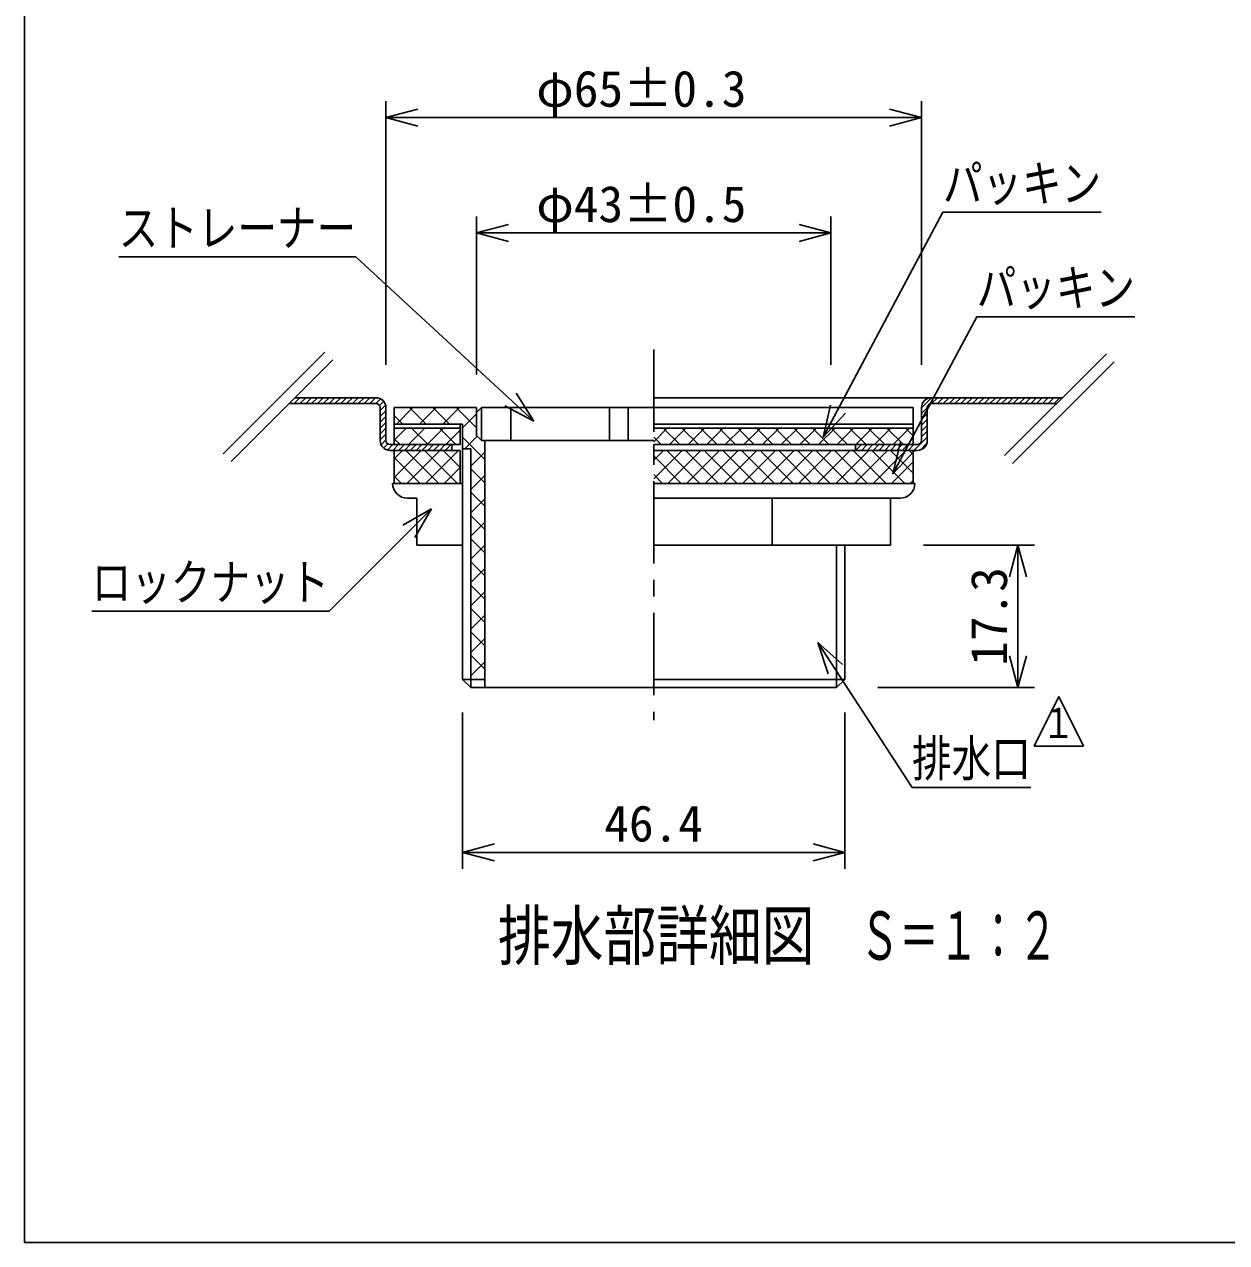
# Model space of a CAD drawing. Units: millimetres, scale not verified, with parts at other scales. Extents: x -819 to 819, y -558 to 522.
# Drawn here: x -819 to -381.2, y -558 to -114.3 of the extents above; entities that cross this region are included whole.
import ezdxf
from ezdxf.enums import TextEntityAlignment as Align

# ---------------------------------------------------------------- set-up
doc = ezdxf.new("R2010")
doc.units = ezdxf.units.MM
doc.header["$LTSCALE"] = 6
doc.linetypes.add('CHAIN1', pattern=[8, 5, -1, 1, -1])
for name, color, linetype in [('0-7_枠細線', 5, 'Continuous'), ('0-8_枠中線', 5, 'Continuous'), ('1-2_極細2', 2, 'Continuous'), ('1-3_細線2', 4, 'Continuous'), ('1-5_寸法2', 7, 'Continuous')]:
    doc.layers.add(name, color=color, linetype=linetype)
doc.styles.add('ＭＳ ゴシック', font='')
doc.styles.get('ＭＳ ゴシック').set_extended_font_data('MS Gothic')

msp = doc.modelspace()

# ---------------------------------------------------------------- linework, layer by layer
at = {"layer": '0-7_枠細線'}
for p, q in [((-442.357, -359.136), (-451.357, -377.136)), ((-433.357, -377.136), (-442.357, -359.136)), ((-451.357, -377.136), (-433.357, -377.136))]:
    msp.add_line(p, q, dxfattribs=at)
at = {"layer": '0-8_枠中線'}
msp.add_lwpolyline([(-819, -558), (-819, 522), (819, 522), (819, -558)], close=True, dxfattribs=at)
at = {"layer": '1-2_極細2'}
for p, q in [((-709.544, -233.686), (-746.584, -270.726)), ((-425.023, -234.341), (-462.063, -271.382)), ((-706.715, -236.514), (-743.755, -273.554)), ((-422.195, -237.17), (-459.235, -274.21)), ((-722.573, -252.372), (-690.945, -252.372)), ((-720.769, -252.372), (-718.669, -250.272)), ((-720.473, -250.272), (-690.945, -250.272)), ((-718.648, -252.372), (-716.548, -250.272)), ((-716.526, -252.372), (-714.426, -250.272)), ((-714.405, -252.372), (-712.305, -250.272)), ((-712.284, -252.372), (-710.184, -250.272)), ((-710.162, -252.372), (-708.062, -250.272)), ((-708.041, -252.372), (-705.941, -250.272)), ((-705.92, -252.372), (-703.82, -250.272)), ((-703.798, -252.372), (-701.698, -250.272)), ((-701.677, -252.372), (-699.577, -250.272)), ((-699.556, -252.372), (-697.456, -250.272)), ((-697.434, -252.372), (-695.334, -250.272)), ((-695.313, -252.372), (-693.213, -250.272)), ((-693.192, -252.372), (-691.092, -250.272)), ((-691.07, -252.372), (-689.345, -250.647)), ((-689.666, -253.089), (-688.164, -251.587)), ((-440.954, -250.272), (-589.845, -250.272)), ((-492.345, -253.958), (-488.66, -250.272)), ((-443.054, -252.372), (-488.745, -252.372)), ((-488.638, -252.372), (-486.538, -250.272)), ((-486.517, -252.372), (-484.417, -250.272)), ((-484.396, -252.372), (-482.296, -250.272)), ((-482.274, -252.372), (-480.174, -250.272)), ((-480.153, -252.372), (-478.053, -250.272)), ((-478.032, -252.372), (-475.932, -250.272)), ((-475.91, -252.372), (-473.81, -250.272)), ((-473.789, -252.372), (-471.689, -250.272)), ((-471.668, -252.372), (-469.568, -250.272)), ((-469.546, -252.372), (-467.446, -250.272)), ((-467.425, -252.372), (-465.325, -250.272)), ((-465.304, -252.372), (-463.204, -250.272)), ((-463.182, -252.372), (-461.082, -250.272)), ((-461.061, -252.372), (-458.961, -250.272)), ((-458.94, -252.372), (-456.84, -250.272)), ((-456.819, -252.372), (-454.719, -250.272)), ((-454.697, -252.372), (-452.597, -250.272)), ((-452.576, -252.372), (-450.476, -250.272)), ((-450.455, -252.372), (-448.355, -250.272)), ((-448.333, -252.372), (-446.233, -250.272)), ((-446.212, -252.372), (-444.112, -250.272)), ((-444.091, -252.372), (-441.991, -250.272)), ((-689.445, -254.99), (-687.453, -252.997)), ((-689.445, -253.872), (-689.445, -265.872)), ((-689.445, -257.111), (-687.345, -255.011)), ((-689.445, -259.232), (-687.345, -257.132)), ((-687.345, -265.872), (-687.345, -253.872)), ((-684.345, -256.743), (-681.216, -259.872)), ((-683.552, -259.872), (-677.552, -253.872)), ((-678.73, -253.872), (-672.73, -259.872)), ((-675.067, -259.872), (-669.067, -253.872)), ((-670.245, -253.872), (-664.245, -259.872)), ((-666.582, -259.872), (-660.582, -253.872)), ((-661.76, -253.872), (-654.345, -261.287)), ((-659.445, -261.221), (-654.345, -256.121)), ((-492.345, -265.872), (-492.345, -253.872)), ((-492.345, -256.079), (-490.245, -253.979)), ((-492.345, -258.2), (-490.245, -256.1)), ((-490.245, -253.872), (-490.245, -265.872)), ((-689.445, -261.353), (-687.345, -259.253)), ((-689.445, -263.475), (-687.345, -261.375)), ((-684.345, -265.756), (-679.961, -261.372)), ((-679.173, -267.372), (-673.173, -261.372)), ((-678.019, -261.372), (-672.019, -267.372)), ((-672.385, -267.372), (-666.385, -261.372)), ((-667.836, -261.372), (-661.836, -267.372)), ((-589.845, -266.291), (-584.926, -261.372)), ((-586.378, -261.372), (-580.378, -267.372)), ((-584.138, -267.372), (-578.138, -261.372)), ((-579.589, -261.372), (-573.589, -267.372)), ((-577.35, -267.372), (-571.35, -261.372)), ((-572.801, -261.372), (-566.801, -267.372)), ((-570.561, -267.372), (-564.561, -261.372)), ((-566.013, -261.372), (-560.013, -267.372)), ((-563.773, -267.372), (-557.773, -261.372)), ((-559.225, -261.372), (-553.225, -267.372)), ((-556.985, -267.372), (-550.985, -261.372)), ((-552.436, -261.372), (-546.436, -267.372)), ((-550.197, -267.372), (-544.197, -261.372)), ((-545.648, -261.372), (-539.648, -267.372)), ((-543.409, -267.372), (-537.409, -261.372)), ((-538.86, -261.372), (-532.86, -267.372)), ((-536.62, -267.372), (-530.62, -261.372)), ((-532.072, -261.372), (-526.072, -267.372)), ((-529.832, -267.372), (-523.832, -261.372)), ((-525.284, -261.372), (-519.284, -267.372)), ((-523.044, -267.372), (-517.044, -261.372)), ((-518.495, -261.372), (-512.495, -267.372)), ((-516.256, -267.372), (-510.256, -261.372)), ((-511.707, -261.372), (-505.707, -267.372)), ((-509.467, -267.372), (-503.467, -261.372)), ((-504.919, -261.372), (-498.919, -267.372)), ((-502.679, -267.372), (-496.679, -261.372)), ((-498.131, -261.372), (-495.345, -264.158)), ((-492.345, -260.322), (-490.245, -258.222)), ((-492.345, -262.443), (-490.245, -260.343)), ((-689.445, -265.596), (-687.345, -263.496)), ((-689.112, -267.385), (-687.345, -265.617)), ((-684.345, -265.228), (-682.201, -267.372)), ((-665.597, -267.372), (-660.345, -262.121)), ((-659.445, -264.673), (-651.345, -272.773)), ((-658.611, -268.872), (-654.078, -264.339)), ((-589.845, -264.693), (-587.166, -267.372)), ((-495.132, -269.472), (-490.245, -264.586)), ((-492.345, -264.564), (-490.245, -262.464)), ((-688.201, -268.595), (-686.706, -267.1)), ((-686.822, -269.337), (-684.857, -267.372)), ((-685.845, -267.372), (-663.345, -267.372)), ((-684.836, -269.472), (-682.736, -267.372)), ((-684.345, -279.333), (-674.485, -269.472)), ((-684.345, -272.544), (-681.273, -269.472)), ((-682.715, -269.472), (-680.615, -267.372)), ((-680.593, -269.472), (-678.493, -267.372)), ((-680.101, -269.472), (-668.101, -281.472)), ((-679.697, -281.472), (-667.697, -269.472)), ((-678.472, -269.472), (-676.372, -267.372)), ((-676.351, -269.472), (-674.251, -267.372)), ((-674.229, -269.472), (-672.129, -267.372)), ((-673.313, -269.472), (-661.313, -281.472)), ((-672.908, -281.472), (-660.908, -269.472)), ((-672.108, -269.472), (-670.008, -267.372)), ((-669.987, -269.472), (-667.887, -267.372)), ((-667.865, -269.472), (-665.765, -267.372)), ((-666.524, -269.472), (-660.345, -275.652)), ((-665.744, -269.472), (-663.644, -267.372)), ((-663.623, -269.472), (-663.345, -269.195)), ((-656.445, -275.191), (-651.345, -270.091)), ((-493.845, -267.372), (-589.845, -267.372)), ((-589.845, -279.868), (-579.45, -269.472)), ((-589.845, -273.079), (-586.238, -269.472)), ((-585.066, -269.472), (-573.066, -281.472)), ((-584.661, -281.472), (-572.661, -269.472)), ((-578.278, -269.472), (-566.278, -281.472)), ((-577.873, -281.472), (-565.873, -269.472)), ((-571.489, -269.472), (-559.489, -281.472)), ((-571.085, -281.472), (-559.085, -269.472)), ((-564.701, -269.472), (-552.701, -281.472)), ((-564.297, -281.472), (-552.297, -269.472)), ((-557.913, -269.472), (-545.913, -281.472)), ((-557.509, -281.472), (-545.509, -269.472)), ((-551.125, -269.472), (-539.125, -281.472)), ((-550.72, -281.472), (-538.72, -269.472)), ((-544.336, -269.472), (-532.336, -281.472)), ((-543.932, -281.472), (-531.932, -269.472)), ((-537.548, -269.472), (-525.548, -281.472)), ((-537.144, -281.472), (-525.144, -269.472)), ((-530.76, -269.472), (-518.76, -281.472)), ((-530.356, -281.472), (-518.356, -269.472)), ((-523.972, -269.472), (-511.972, -281.472)), ((-523.567, -281.472), (-511.567, -269.472)), ((-517.184, -269.472), (-505.184, -281.472)), ((-516.779, -281.472), (-504.779, -269.472)), ((-516.345, -269.472), (-516.345, -267.372)), ((-516.345, -269.472), (-514.245, -267.372)), ((-514.224, -269.472), (-512.124, -267.372)), ((-512.102, -269.472), (-510.002, -267.372)), ((-510.395, -269.472), (-498.395, -281.472)), ((-509.991, -281.472), (-497.991, -269.472)), ((-509.981, -269.472), (-507.881, -267.372)), ((-507.86, -269.472), (-505.76, -267.372)), ((-505.738, -269.472), (-503.638, -267.372)), ((-503.617, -269.472), (-501.517, -267.372)), ((-503.607, -269.472), (-495.345, -277.735)), ((-501.496, -269.472), (-499.396, -267.372)), ((-499.374, -269.472), (-497.274, -267.372)), ((-497.253, -269.472), (-495.153, -267.372)), ((-496.819, -269.472), (-495.345, -270.946)), ((-495.891, -267.372), (-495.345, -266.826)), ((-492.878, -269.34), (-490.377, -266.839)), ((-684.345, -272.017), (-674.889, -281.472)), ((-589.845, -271.482), (-579.854, -281.472)), ((-503.203, -281.472), (-495.345, -273.615)), ((-684.345, -278.805), (-681.677, -281.472)), ((-666.12, -281.472), (-660.345, -275.697)), ((-656.445, -276.158), (-651.345, -281.258)), ((-656.445, -283.677), (-651.345, -278.577)), ((-589.845, -278.27), (-586.642, -281.472)), ((-496.414, -281.472), (-495.345, -280.403)), ((-656.445, -284.643), (-651.345, -289.743)), ((-656.445, -292.162), (-651.345, -287.062)), ((-656.445, -293.128), (-651.345, -298.228)), ((-656.445, -300.647), (-651.345, -295.547)), ((-656.445, -301.614), (-651.345, -306.714)), ((-656.445, -309.132), (-651.345, -304.032)), ((-656.445, -310.099), (-651.345, -315.199)), ((-656.445, -317.618), (-651.345, -312.518)), ((-656.445, -318.584), (-651.345, -323.684)), ((-656.445, -326.103), (-651.345, -321.003)), ((-656.445, -327.07), (-651.345, -332.17)), ((-656.445, -334.588), (-651.345, -329.488)), ((-656.445, -335.555), (-651.345, -340.655)), ((-656.445, -343.074), (-651.345, -337.974)), ((-656.445, -344.04), (-651.345, -349.14)), ((-656.445, -351.559), (-651.345, -346.459)), ((-656.445, -352.525), (-656.098, -352.872))]:
    msp.add_line(p, q, dxfattribs=at)
at = {"layer": '1-2_極細2', "linetype": 'CHAIN1'}
msp.add_line((-589.845, -232.664), (-589.845, -367.672), dxfattribs=at)
at = {"layer": '1-2_極細2'}
for points in [[(-685.845, -269.472), (-663.345, -269.472), (-663.345, -267.372)], [(-493.845, -269.472), (-589.845, -269.472), (-589.845, -267.372)]]:
    msp.add_lwpolyline(points, dxfattribs=at)
for centre, radius, start, end in [((-690.945, -253.872), 3.6, 0, 90), ((-690.945, -253.872), 1.5, 0, 90), ((-488.745, -253.872), 3.6, 90, 180), ((-488.745, -253.872), 1.5, 90, 180), ((-685.845, -265.872), 3.6, 180, 270), ((-685.845, -265.872), 1.5, 180, 270), ((-493.845, -265.872), 1.5, 270, 360), ((-493.845, -265.872), 3.6, 270, 360)]:
    msp.add_arc(centre, radius, start, end, dxfattribs=at)
at = {"layer": '1-3_細線2'}
for p, q in [((-684.345, -253.872), (-654.345, -253.872)), ((-684.345, -253.872), (-684.345, -259.872)), ((-654.345, -255.672), (-654.345, -253.872)), ((-652.545, -253.872), (-654.345, -255.672)), ((-654.345, -255.672), (-654.345, -264.072)), ((-652.545, -265.872), (-652.545, -253.872)), ((-652.545, -253.872), (-589.845, -253.872)), ((-641.895, -253.872), (-641.895, -265.872)), ((-605.895, -253.872), (-605.895, -265.872)), ((-599.145, -253.872), (-599.145, -265.872)), ((-589.845, -253.872), (-495.345, -253.872)), ((-495.345, -253.872), (-495.345, -259.872)), ((-684.345, -259.872), (-659.445, -259.872)), ((-684.345, -261.372), (-684.345, -259.872)), ((-684.345, -267.372), (-684.345, -261.372)), ((-660.345, -267.372), (-660.345, -261.372)), ((-659.445, -259.872), (-659.445, -352.872)), ((-589.845, -259.872), (-495.345, -259.872)), ((-589.845, -261.372), (-495.345, -261.372)), ((-495.345, -261.372), (-495.345, -259.872)), ((-495.345, -267.372), (-495.345, -261.372)), ((-652.545, -265.872), (-654.345, -264.072)), ((-652.545, -265.872), (-589.845, -265.872)), ((-684.345, -267.372), (-660.345, -267.372)), ((-684.345, -269.472), (-660.345, -269.472)), ((-684.345, -281.472), (-684.345, -269.472)), ((-660.345, -281.472), (-660.345, -269.472)), ((-589.845, -267.372), (-495.345, -267.372)), ((-495.345, -281.472), (-495.345, -269.472)), ((-684.945, -281.472), (-659.445, -281.472)), ((-684.345, -281.472), (-659.445, -281.472)), ((-589.845, -281.472), (-494.745, -281.472)), ((-676.095, -286.872), (-679.545, -286.872)), ((-676.095, -286.872), (-676.095, -303.972)), ((-500.145, -286.872), (-589.845, -286.872)), ((-546.72, -303.972), (-546.72, -286.872)), ((-503.595, -286.872), (-503.595, -303.972)), ((-676.095, -303.972), (-659.445, -303.972)), ((-589.845, -303.972), (-503.595, -303.972)), ((-523.245, -303.972), (-523.245, -355.872)), ((-520.245, -303.972), (-520.245, -352.872)), ((-651.345, -352.872), (-659.445, -352.872)), ((-656.445, -355.872), (-659.445, -352.872)), ((-520.245, -352.872), (-589.845, -352.872)), ((-523.245, -355.872), (-520.245, -352.872)), ((-656.445, -355.872), (-589.845, -355.872)), ((-589.845, -355.872), (-523.245, -355.872))]:
    msp.add_line(p, q, dxfattribs=at)
for points in [[(-684.345, -261.372), (-660.345, -261.372), (-660.345, -259.872)], [(-652.545, -265.872), (-651.345, -265.872), (-651.345, -355.872)], [(-659.445, -268.872), (-656.445, -268.872), (-656.445, -355.872)]]:
    msp.add_lwpolyline(points, dxfattribs=at)
for centre, start, end in [((-679.545, -281.472), 180, 270), ((-500.145, -281.472), 270, 360)]:
    msp.add_arc(centre, 5.4, start, end, dxfattribs=at)
at = {"layer": '1-5_寸法2'}
for p, q in [((-687.345, -238.272), (-687.345, -142.272)), ((-687.345, -148.272), (-675.754, -145.167)), ((-492.345, -148.272), (-503.936, -145.167)), ((-492.345, -238.272), (-492.345, -142.272)), ((-687.345, -148.272), (-675.754, -151.378)), ((-687.345, -148.272), (-492.345, -148.272)), ((-492.345, -148.272), (-503.936, -151.378)), ((-654.345, -241.872), (-654.345, -184.272)), ((-525.345, -238.272), (-525.345, -184.272)), ((-654.345, -190.272), (-642.754, -187.167)), ((-654.345, -190.272), (-642.754, -193.378)), ((-654.345, -190.272), (-525.345, -190.272)), ((-525.345, -190.272), (-536.936, -187.167)), ((-525.345, -190.272), (-536.936, -193.378)), ((-633.475, -258.817), (-639.884, -248.671)), ((-633.475, -258.817), (-644.098, -253.235)), ((-528.201, -264.672), (-525.49, -252.983)), ((-528.201, -264.672), (-520.008, -255.905)), ((-502.756, -278.045), (-500.045, -266.355)), ((-502.756, -278.045), (-494.563, -269.277)), ((-670.807, -290.751), (-681.199, -296.751)), ((-670.807, -290.751), (-676.807, -301.143)), ((-491.595, -303.972), (-451.245, -303.972)), ((-457.245, -303.972), (-460.351, -315.564)), ((-457.245, -303.972), (-454.139, -315.564)), ((-457.245, -355.872), (-457.245, -303.972)), ((-530.082, -339.435), (-521.159, -347.459)), ((-530.082, -339.435), (-526.366, -350.846)), ((-457.245, -355.872), (-460.351, -344.281)), ((-457.245, -355.872), (-454.139, -344.281)), ((-508.245, -355.872), (-451.245, -355.872)), ((-659.445, -364.882), (-659.445, -421.872)), ((-520.245, -364.882), (-520.245, -421.872)), ((-659.445, -415.872), (-647.854, -412.767)), ((-659.445, -415.872), (-647.854, -418.978)), ((-659.445, -415.872), (-520.245, -415.872)), ((-520.245, -415.872), (-531.836, -412.767)), ((-520.245, -415.872), (-531.836, -418.978))]:
    msp.add_line(p, q, dxfattribs=at)
for points in [[(-528.201, -264.672), (-484.538, -182.755), (-426.938, -182.755)], [(-633.475, -258.817), (-698.257, -198.993), (-784.657, -198.993)], [(-502.756, -278.045), (-472.234, -220.782), (-414.634, -220.782)], [(-670.807, -290.751), (-708.065, -328.008), (-794.465, -328.008)], [(-530.082, -339.435), (-495.771, -392.192), (-452.571, -392.192)]]:
    msp.add_lwpolyline(points, dxfattribs=at)

# ---------------------------------------------------------------- texts
at = {"layer": '0-7_枠細線', "style": 'ＭＳ ゴシック'}
for s, height, width, p in [('１', 11, 0.8, (-448.519, -377.504)), ('排水部詳細図', 17.6, 0.8, (-646.561, -460.248)), ('Ｓ＝１：２', 17.6, 0.6, (-514.835, -460.248))]:
    msp.add_text(s, height=height, dxfattribs=dict(at, width=width)).set_placement(p, align=Align.BOTTOM_LEFT)
at = {"layer": '1-5_寸法2', "style": 'ＭＳ ゴシック'}
for s, p in [('φ65±0.3', (-632.595, -148.272)), ('φ43±0.5', (-632.595, -190.272)), ('46.4', (-607.845, -415.872))]:
    msp.add_text(s, height=13.2, dxfattribs=at).set_placement(p, align=Align.BOTTOM_LEFT)
at = {"layer": '1-5_寸法2', "style": 'ＭＳ ゴシック', "width": 0.8}
for s, p in [('パッキン', (-484.538, -182.755)), ('ストレーナー', (-784.657, -198.993)), ('パッキン', (-472.234, -220.782)), ('ロックナット', (-794.465, -328.008)), ('排水口', (-495.771, -392.192))]:
    msp.add_text(s, height=13.2, dxfattribs=at).set_placement(p, align=Align.BOTTOM_LEFT)
at = {"layer": '1-5_寸法2', "style": 'ＭＳ ゴシック'}
msp.add_text('17.3', height=13.2, rotation=90, dxfattribs=at).set_placement((-457.245, -347.922), align=Align.BOTTOM_LEFT)

doc.saveas('drawing.dxf')
